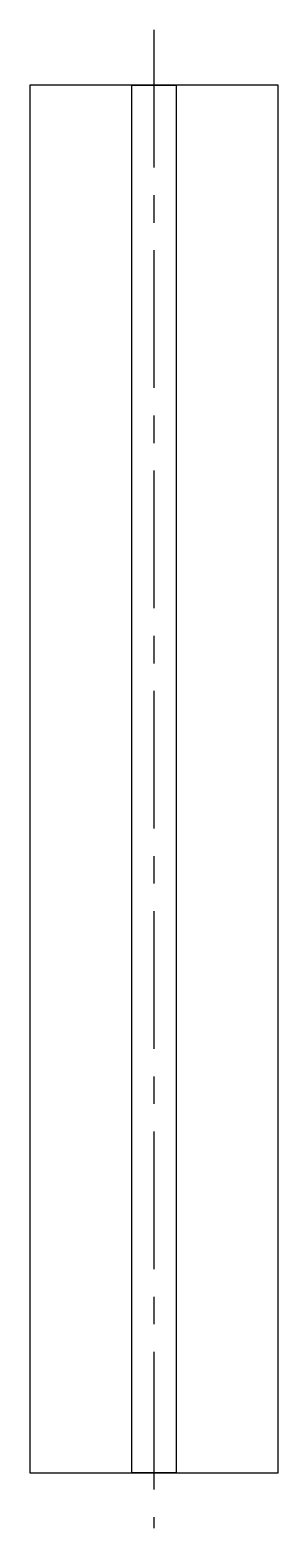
# Model space of a CAD drawing. Header units: millimetres. Extents: x -45 to 45, y -20 to 524.
import ezdxf

# ---------------------------------------------------------------- set-up
doc = ezdxf.new("R2010")
doc.units = ezdxf.units.MM
doc.linetypes.add('CENTERX2', pattern=[4, 2.5, -0.5, 0.5, -0.5])
doc.layers.add('EKSEN', color=253, linetype='CENTERX2')
doc.layers.add('RAY', color=4, linetype='Continuous')

msp = doc.modelspace()

# ---------------------------------------------------------------- linework, layer by layer
at = {"layer": 'EKSEN', "ltscale": 20}
msp.add_line((0, 524), (0, -20), dxfattribs=at)
at = {"layer": 'RAY', "color": 4, "linetype": 'ByBlock'}
for points in [[(45, 504), (-45, 504), (-45, 0), (45, 0)], [(-8, 504), (8, 504), (8, 0), (-8, 0)]]:
    msp.add_lwpolyline(points, close=True, dxfattribs=at)

doc.saveas('drawing.dxf')
